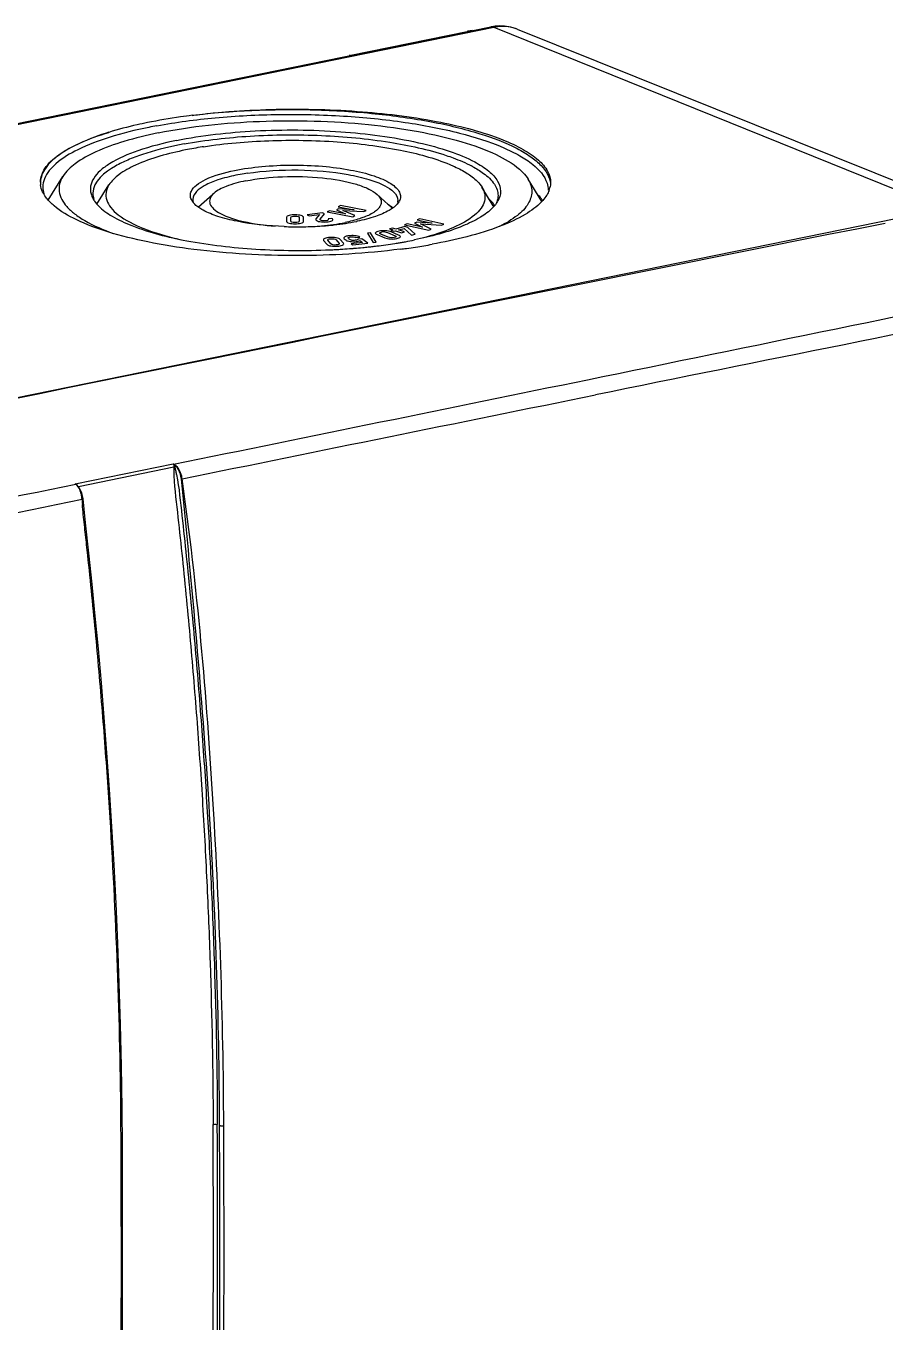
# Model space of a CAD drawing. Header units: millimetres. Extents: x 0 to 594, y 0 to 420.
# Drawn here: x 60.53 to 86.3, y 53.59 to 92.46 of the extents above; entities that cross this region are included whole.
import ezdxf

# ---------------------------------------------------------------- set-up
doc = ezdxf.new("R2010")
doc.units = ezdxf.units.MM
doc.header["$LTSCALE"] = 32.67
doc.layers.add('DECKEL_ABOX_DXF_CONTINUOUS_LINE', color=7, linetype='CONTINUOUS')
doc.layers.add('KASTEN_ABOX_DXF_CONTINUOUS_LINE', color=7, linetype='CONTINUOUS')

msp = doc.modelspace()

# ---------------------------------------------------------------- linework, layer by layer
at = {"layer": 'DECKEL_ABOX_DXF_CONTINUOUS_LINE', "color": 9, "linetype": 'Continuous'}
for p, q in [((62.01135, 78.72675), (64.94329, 79.3244)), ((62.10542, 78.64797), (64.97271, 79.23243)), ((62.03038, 78.71273), (62.02667, 78.71539))]:
    msp.add_line(p, q, dxfattribs=at)
at = {"layer": 'DECKEL_ABOX_DXF_CONTINUOUS_LINE', "color": 7, "linetype": 'Continuous'}
for p, q in [((64.94329, 79.3244), (64.96163, 79.31544)), ((62.02968, 78.71779), (62.01135, 78.72675)), ((62.06589, 78.68994), (62.02882, 78.71786)), ((62.24504, 78.27252), (62.23856, 78.32692)), ((63.43172, 56.1125), (63.42486, 58.87051))]:
    msp.add_line(p, q, dxfattribs=at)
for points in [[(62.20096, 78.47415), (62.17275, 78.54104), (62.13981, 78.60041), (62.10356, 78.65054), (62.06589, 78.68994)], [(62.23856, 78.32692), (62.22319, 78.40201), (62.20096, 78.47415)], [(63.42486, 58.87051), (63.41652, 59.99525), (63.39787, 61.26441), (63.37001, 62.51438), (63.33349, 63.74414), (63.28886, 64.9529), (63.23666, 66.13985), (63.17745, 67.30426), (63.11177, 68.44537), (63.04017, 69.56247), (62.9632, 70.65484), (62.8814, 71.72189), (62.79534, 72.7627), (62.70557, 73.77635), (62.61263, 74.76246), (62.51708, 75.72009), (62.4193, 76.65009), (62.31964, 77.55317), (62.24505, 78.27246)], [(63.33384, 41.79139), (63.36984, 44.5181), (63.39907, 47.41095), (63.41912, 50.30768), (63.43001, 53.20822), (63.43172, 56.1125)]]:
    msp.add_lwpolyline(points, dxfattribs=at)
at = {"layer": 'DECKEL_ABOX_DXF_CONTINUOUS_LINE', "color": 9, "linetype": 'Continuous'}
for centre, radius, start, end in [((-1358.26516, 7105.14122), 7168.52047, 281.552699066, 281.674411219), ((983.9169, -4392.66221), 4564.92827, 101.26035982, 101.45138702), ((68.93998, 79.10831), 3.9692, 178.20793, 179.860112), ((64.82866, 79.19616), 0.1806, 12.58276, 18.592264), ((59.56238, 78.0197), 5.57669, 11.415737, 12.592543), ((58.86338, 77.87869), 6.28976, 10.293258, 11.414533), ((61.91565, 78.55551), 0.19775, 51.56703, 55.069079), ((61.36027, 78.22098), 0.85573, 10.524537, 17.827752), ((61.32366, 78.21299), 0.89319, 3.281669, 10.599516), ((68.28376, 78.54823), 6.07502, 182.680524, 184.13135), ((-850.54275, 55.86527), 916.69682, 359.16736185, 0.22810338), ((-850.559, 55.85924), 916.8386, 359.16736186, 0.22810359), ((-845.7261, 55.80497), 912.07362, 359.15821603, 0.23103586), ((-834.40132, 55.7305), 900.87446, 359.15196611, 0.23829267), ((-860.53046, 55.24201), 923.92488, 359.16588537, 0.22373286)]:
    msp.add_arc(centre, radius, start, end, dxfattribs=at)
at = {"layer": 'DECKEL_ABOX_DXF_CONTINUOUS_LINE', "color": 7, "linetype": 'Continuous'}
for centre, radius, start, end in [((64.86254, 79.09884), 0.23828, 61.643107, 65.384498), ((64.4274, 78.76399), 0.79936, 13.982609, 17.916924), ((64.42654, 78.76356), 0.8003, 8.101467, 13.997615)]:
    msp.add_arc(centre, radius, start, end, dxfattribs=at)
msp.add_ellipse((2176.15906, -953.3289), major_axis=(3649.11118, -119.22417), ratio=0.32689479, start_param=2.19123756, end_param=2.20936981, dxfattribs=at)
at = {"layer": 'DECKEL_ABOX_DXF_CONTINUOUS_LINE', "color": 9, "linetype": 'Continuous'}
for points in [[(64.96163, 79.31544), (69.09743, 80.15873), (73.23302, 81.00302), (77.3684, 81.8484)], [(65.21885, 78.87635), (69.34956, 79.71781), (73.48072, 80.55712), (77.61229, 81.39435)], [(49.61143, 76.19044), (53.75106, 77.03183), (57.89048, 77.87431), (62.02968, 78.71779)], [(65.19327, 78.87398), (65.20177, 78.87296), (65.21053, 78.87433), (65.21885, 78.87635)], [(49.85447, 75.73621), (53.97435, 76.58093), (58.09465, 77.42361), (62.21538, 78.26412)]]:
    msp.add_open_spline(points, degree=3, dxfattribs=at)
for points, knots in [([(65.19327, 78.87398), (65.18372, 78.9701), (65.13705, 79.13976), (65.02125, 79.28489), (64.95275, 79.31944)], [0, 0, 0, 0, 0.55732514, 1, 1, 1, 1]), ([(64.95275, 79.31944), (64.95747, 79.31584), (64.97868, 79.29877), (64.99305, 79.27387), (64.99983, 79.25374)], [0, 0, 0, 0, 0.21857569, 1, 1, 1, 1]), ([(64.95821, 79.31344), (64.96118, 79.30848), (64.97241, 79.283), (64.97422, 79.25427), (64.97271, 79.23243)], [0, 0, 0, 0, 0.20881376, 1, 1, 1, 1]), ([(64.97078, 79.118), (64.96966, 78.70233), (65.07984, 77.87617), (65.20726, 76.64007), (65.33363, 75.40482), (65.48752, 73.76096), (65.6588, 71.70956), (65.82868, 69.25243), (65.96316, 66.80338), (66.09463, 63.55917), (66.14041, 61.13), (66.14681, 59.51477)], [0, 0, 0, 0, 0.06347038, 0.12674776, 0.18993222, 0.25301746, 0.378864, 0.50423741, 0.62908752, 0.75336485, 1, 1, 1, 1]), ([(64.97271, 79.23243), (64.98022, 79.2323), (64.98392, 79.23098), (64.99774, 79.23426), (64.99724, 79.23488)], [0, 0, 0, 0, 0.90437821, 1, 1, 1, 1]), ([(65.05192, 79.00258), (65.1259, 78.59569), (65.20865, 77.7729), (65.34523, 76.54361), (65.4674, 75.31484), (65.62051, 73.67977), (65.78945, 71.63929), (65.95761, 69.19529), (66.09059, 66.75929), (66.22065, 63.53229), (66.26596, 61.116), (66.27233, 59.50931)], [0, 0, 0, 0, 0.06348581, 0.12675959, 0.18994054, 0.25302238, 0.3788627, 0.50423122, 0.6290784, 0.75335537, 1, 1, 1, 1]), ([(62.17491, 78.48297), (62.16682, 78.50803), (62.1353, 78.59064), (62.08765, 78.67151), (62.03857, 78.71041)], [0, 0, 0, 0, 0.29601539, 1, 1, 1, 1]), ([(66.34011, 59.48274), (66.32732, 62.69583), (66.11611, 69.17448), (65.52069, 75.62633), (65.19327, 78.87398)], [0, 0, 0, 0, 0.49606265, 1, 1, 1, 1]), ([(66.46588, 59.47733), (66.4531, 62.69303), (66.22733, 69.17403), (65.67499, 75.64125), (65.21885, 78.87635)], [0, 0, 0, 0, 0.49603744, 1, 1, 1, 1]), ([(62.21538, 78.26412), (62.22275, 78.26485), (62.23058, 78.26625), (62.24522, 78.26944), (62.24506, 78.27246)], [0, 0, 0, 0, 0.70968852, 1, 1, 1, 1]), ([(63.38684, 58.8497), (63.38052, 60.43726), (63.32124, 63.62805), (63.13386, 67.62183), (62.91613, 70.8344), (62.75156, 72.85028), (62.60295, 74.46577), (62.48295, 75.67951), (62.37584, 76.69144), (62.28616, 77.50152), (62.23913, 77.90693), (62.22452, 78.11057)], [0, 0, 0, 0, 0.24670666, 0.49585401, 0.62122778, 0.74706938, 0.81015096, 0.87333144, 0.93660478, 0.96827399, 1, 1, 1, 1]), ([(66.14681, 59.51477), (66.17946, 59.52143), (66.22281, 59.52179), (66.26413, 59.51251), (66.27233, 59.50931)], [0, 0, 0, 0, 0.79107439, 1, 1, 1, 1]), ([(66.34011, 59.48274), (66.34833, 59.47953), (66.38973, 59.47025), (66.43317, 59.47062), (66.46588, 59.47733)], [0, 0, 0, 0, 0.20902783, 1, 1, 1, 1]), ([(63.38684, 58.8497), (63.39218, 58.85078), (63.40504, 58.85416), (63.42493, 58.86125), (63.42487, 58.87051)], [0, 0, 0, 0, 0.37047372, 1, 1, 1, 1])]:
    msp.add_open_spline(points, degree=3, knots=knots, dxfattribs=at)
at = {"layer": 'DECKEL_ABOX_DXF_CONTINUOUS_LINE', "color": 7, "linetype": 'Continuous'}
msp.add_open_spline([(65.18799, 79.00991), (65.17716, 79.04339), (65.1318, 79.15711), (65.05344, 79.26663), (64.97572, 79.30853)], degree=3, knots=[0, 0, 0, 0, 0.28497614, 1, 1, 1, 1], dxfattribs=at)
at = {"layer": 'KASTEN_ABOX_DXF_CONTINUOUS_LINE', "color": 7, "linetype": 'Continuous'}
for p, q in [((45.81671, 86.58557), (74.47222, 92.42669)), ((70.22698, 91.57312), (73.76556, 92.29442)), ((75.26831, 92.3599), (88.83772, 86.90843)), ((70.22697, 91.57312), (70.22447, 91.57255)), ((61.20207, 87.23741), (61.64098, 87.94296)), ((76.00032, 87.18832), (75.59433, 87.85884)), ((62.66204, 87.10902), (63.023, 87.68925)), ((74.54672, 87.06464), (74.20935, 87.62181)), ((66.12264, 87.39504), (65.70672, 87.02129)), ((71.06321, 87.40475), (71.50238, 87.00043)), ((76.0028, 87.19002), (75.9978, 87.18473)), ((88.05631, 86.97144), (30.39472, 75.21774)), ((69.65727, 85.74446), (69.68478, 85.74572)), ((70.30011, 85.78393), (70.32934, 85.78624)), ((70.32934, 85.78624), (70.34903, 85.78782))]:
    msp.add_line(p, q, dxfattribs=at)
at = {"layer": 'KASTEN_ABOX_DXF_CONTINUOUS_LINE', "color": 9, "linetype": 'Continuous'}
for p, q in [((45.93284, 86.58099), (74.56241, 92.41682)), ((74.56241, 92.41682), (88.05631, 86.97144))]:
    msp.add_line(p, q, dxfattribs=at)
at = {"layer": 'KASTEN_ABOX_DXF_CONTINUOUS_LINE', "color": 2, "linetype": 'Continuous'}
for p, q in [((69.96557, 87.06972), (69.89457, 87.03588)), ((70.73355, 86.92796), (69.96557, 87.06972)), ((68.3489, 86.71865), (68.34669, 86.60204)), ((68.47574, 86.60329), (68.47787, 86.71555)), ((68.73095, 86.71374), (68.72882, 86.60148)), ((68.85778, 86.59838), (68.85999, 86.715)), ((69.4298, 86.85804), (68.96763, 86.7952)), ((68.96763, 86.7952), (69.02332, 86.7609)), ((69.02332, 86.7609), (69.33255, 86.80294)), ((69.33255, 86.80294), (69.22916, 86.67052)), ((69.3562, 86.66504), (69.48229, 86.82572)), ((69.48229, 86.82572), (69.4298, 86.85804)), ((69.63663, 86.91293), (69.56563, 86.87909)), ((69.56563, 86.87909), (70.33362, 86.73733)), ((69.71097, 86.68489), (69.59473, 86.66909)), ((70.11705, 86.8251), (69.63663, 86.91293)), ((69.90463, 86.96818), (69.84552, 86.94001)), ((69.84552, 86.94001), (70.11705, 86.8251)), ((69.89457, 87.03588), (70.37371, 86.94744)), ((70.37371, 86.94744), (69.90463, 86.96818)), ((70.0314, 86.92439), (70.66642, 86.89596)), ((70.40076, 86.76933), (70.0314, 86.92439)), ((70.33362, 86.73733), (70.40076, 86.76933)), ((70.66642, 86.89596), (70.73355, 86.92796)), ((71.53299, 86.39518), (71.43908, 86.36971)), ((71.43908, 86.36971), (71.53049, 86.34068)), ((71.53049, 86.34068), (71.47792, 86.32642)), ((71.47792, 86.32642), (71.56129, 86.29995)), ((71.62441, 86.36616), (71.53299, 86.39518)), ((71.56129, 86.29995), (71.61386, 86.31421)), ((71.61386, 86.31421), (71.79161, 86.25778)), ((71.89761, 86.44026), (71.62441, 86.36616)), ((71.70778, 86.33969), (71.87853, 86.386)), ((71.88553, 86.28325), (71.70778, 86.33969)), ((71.87853, 86.386), (72.09884, 86.18563)), ((71.96755, 86.52348), (71.88657, 86.49166)), ((71.88657, 86.49166), (72.61037, 86.33081)), ((71.98098, 86.41379), (71.89761, 86.44026)), ((72.42058, 86.4237), (71.96755, 86.52348)), ((72.20354, 86.21403), (71.98098, 86.41379)), ((72.25151, 86.57148), (72.18409, 86.545)), ((72.18409, 86.545), (72.42058, 86.4237)), ((72.71333, 86.53872), (72.25151, 86.57148)), ((72.34273, 86.67089), (72.26176, 86.63907)), ((72.26176, 86.63907), (72.71333, 86.53872)), ((73.06653, 86.51004), (72.34273, 86.67089)), ((72.36487, 86.52465), (72.98995, 86.47995)), ((72.68695, 86.3609), (72.36487, 86.52465)), ((72.61037, 86.33081), (72.68695, 86.3609)), ((72.98995, 86.47995), (73.06653, 86.51004)), ((69.46125, 86.02362), (69.55573, 85.90982)), ((69.67927, 85.92028), (69.58832, 86.02983)), ((69.83413, 86.04617), (69.92508, 85.93662)), ((70.05214, 85.94283), (69.95767, 86.05663)), ((70.62264, 85.96383), (70.29071, 85.92672)), ((70.29071, 85.92672), (70.33854, 85.89125)), ((70.33854, 85.89125), (70.78341, 85.94098)), ((70.42938, 86.11448), (70.5492, 86.12787)), ((70.60306, 86.07472), (70.49013, 86.06209)), ((70.54734, 86.01966), (70.62264, 85.96383)), ((70.78341, 85.94098), (70.60306, 86.07472)), ((70.8637, 86.25387), (70.77693, 86.24049)), ((70.77693, 86.24049), (70.94854, 85.96101)), ((71.03532, 85.97439), (70.8637, 86.25387)), ((70.94854, 85.96101), (71.03532, 85.97439)), ((71.06372, 86.19887), (71.29303, 86.10241)), ((71.39405, 86.12553), (71.1733, 86.21839)), ((71.37988, 86.26021), (71.60063, 86.16736)), ((71.71021, 86.18688), (71.4809, 86.28334)), ((71.79161, 86.25778), (71.88553, 86.28325)), ((72.09884, 86.18563), (72.20354, 86.21403))]:
    msp.add_line(p, q, dxfattribs=at)
at = {"layer": 'KASTEN_ABOX_DXF_CONTINUOUS_LINE', "color": 7, "linetype": 'Continuous'}
for centre, radius, start, end in [((74.04833, 90.90728), 1.41568, 100.29158, 101.522113), ((74.04325, 90.93712), 1.3854, 95.139244, 100.305268), ((74.77178, 90.95782), 1.49911, 98.171753, 101.526853), ((74.76494, 91.0094), 1.44707, 90.670483, 98.193974), ((67.26866, 74.45445), 15.26902, 100.60494, 101.515572), ((67.53205, 76.89269), 12.23386, 100.608005, 101.51557), ((67.70703, 76.98903), 11.98915, 99.064605, 101.500737), ((67.94173, 75.59978), 13.39804, 98.942252, 99.119752), ((72.26683, 85.14172), 3.51826, 61.865207, 62.381794), ((68.12983, 81.58177), 6.52973, 99.250743, 101.487411), ((68.25933, 80.81092), 7.31137, 98.555731, 99.281287), ((74.17302, 86.83598), 1.76015, 46.80805, 48.730793), ((61.60076, 87.77226), 0.634, 179.68008, 186.917951), ((75.55066, 87.77953), 0.71823, 339.142578, 346.184696), ((62.13258, 86.56026), 1.15894, 141.23184, 144.097377), ((62.18908, 86.51551), 1.23101, 140.727484, 141.254831), ((71.42048, 87.21819), 0.26808, 352.933867, 359.625522), ((71.37523, 87.38663), 0.39824, 328.065484, 331.861889), ((73.53114, 86.32302), 1.29939, 45.306858, 46.215572), ((73.60566, 86.3975), 1.19403, 42.322315, 45.335247), ((73.98969, 87.59462), 0.7962, 328.101211, 330.166501), ((75.04229, 86.51477), 1.21791, 36.384238, 41.116761), ((75.13449, 86.58435), 1.10241, 35.587976, 36.315129), ((66.24953, 86.36908), 0.85395, 127.542984, 129.949189), ((70.95141, 86.34078), 0.88556, 50.463036, 52.863472), ((71.0436, 86.50182), 0.67755, 45.727522, 47.370162), ((71.01964, 86.42342), 0.7784, 47.92398, 50.464077), ((73.91377, 86.68137), 0.73993, 28.962073, 31.208001), ((68.66858, 96.98081), 10.54734, 267.895519, 268.233105), ((68.67269, 97.12335), 10.68995, 268.23467, 269.605602), ((68.67343, 97.18389), 10.75049, 269.603873, 269.935079), ((68.67345, 97.16425), 10.73085, 269.934855, 270.574145), ((68.67402, 97.10687), 10.67347, 270.574164, 271.003236), ((68.68486, 96.69555), 10.26202, 270.982922, 274.072374), ((68.734, 95.96859), 9.53341, 274.088074, 275.2677), ((68.77703, 95.49778), 9.06064, 275.270066, 276.080409), ((68.80568, 95.22486), 8.78622, 276.083156, 276.334355), ((68.87737, 94.61509), 8.17227, 276.30644, 278.725531), ((69.10191, 93.18624), 6.72588, 278.681385, 281.493814), ((69.23508, 92.51699), 6.04353, 281.520928, 281.775361), ((69.15719, 101.49494), 15.75078, 276.911461, 278.910361), ((69.35519, 100.18091), 14.42194, 278.94181, 279.267244), ((69.42116, 99.77769), 14.01336, 279.266528, 279.733651), ((69.50989, 99.26117), 13.48928, 279.733115, 280.273619), ((69.67743, 98.34762), 12.56049, 280.264859, 281.510617), ((69.5226, 103.53639), 17.91312, 278.655518, 280.267335), ((68.76567, 105.5757), 19.85127, 272.653732, 273.198447), ((68.78193, 105.28417), 19.55929, 273.198527, 273.663147), ((68.81068, 104.84316), 19.11734, 273.661612, 274.468456), ((68.84798, 104.36088), 18.63362, 274.620513, 274.736329), ((68.88117, 103.96958), 18.24091, 274.733911, 275.50672), ((68.94025, 103.35324), 17.62175, 275.507846, 276.048068), ((68.97486, 103.0229), 17.2896, 276.049343, 276.177364), ((69.00938, 102.70716), 16.97198, 276.17622, 276.667173), ((69.05095, 102.3491), 16.61152, 276.668133, 276.920709), ((69.16685, 105.9187), 20.32191, 277.326316, 277.852589), ((69.28187, 105.09024), 19.4855, 277.850355, 278.667685)]:
    msp.add_arc(centre, radius, start, end, dxfattribs=at)
at = {"layer": 'KASTEN_ABOX_DXF_CONTINUOUS_LINE', "color": 9, "linetype": 'Continuous'}
msp.add_arc((74.84111, 91.29702), 1.14552, 68.103627, 71.191642, dxfattribs=at)
at = {"layer": 'KASTEN_ABOX_DXF_CONTINUOUS_LINE', "color": 2, "linetype": 'Continuous'}
for centre, radius, start, end in [((69.48626, 87.3984), 0.82106, 263.70065, 277.795477), ((70.35413, 86.68796), 0.70115, 268.698217, 276.38261), ((71.26983, 85.91304), 0.36701, 86.402851, 101.436414)]:
    msp.add_arc(centre, radius, start, end, dxfattribs=at)
at = {"layer": 'KASTEN_ABOX_DXF_CONTINUOUS_LINE', "color": 9, "linetype": 'Continuous'}
for points in [[(73.76557, 92.29436), (73.7757, 92.29639), (73.78684, 92.29481), (73.79638, 92.29082)], [(74.56241, 92.41682), (74.53436, 92.42814), (74.50185, 92.43273), (74.47222, 92.42669)]]:
    msp.add_open_spline(points, degree=3, dxfattribs=at)
msp.add_open_spline([(75.21043, 92.38137), (75.15984, 92.3986), (74.94888, 92.45459), (74.72345, 92.44965), (74.56241, 92.41682)], degree=3, knots=[0, 0, 0, 0, 0.24541361, 1, 1, 1, 1], dxfattribs=at)
at = {"layer": 'KASTEN_ABOX_DXF_CONTINUOUS_LINE', "color": 7, "linetype": 'Continuous'}
for points in [[(75.26831, 92.3599), (75.10464, 92.42566), (74.92439, 92.45833), (74.748, 92.45638)], [(70.26002, 91.56997), (70.24965, 91.57386), (70.2378, 91.57523), (70.22694, 91.57305)], [(61.09002, 87.87375), (61.05924, 87.79495), (61.04141, 87.70935), (61.04089, 87.62475)], [(61.03408, 87.48158), (61.0027, 87.54908), (60.98034, 87.622), (60.97138, 87.69589)], [(61.04089, 87.62475), (61.04047, 87.55584), (61.05136, 87.48619), (61.07158, 87.42031)], [(76.1589, 87.74091), (76.17972, 87.67411), (76.19096, 87.60338), (76.19054, 87.53341)], [(76.22183, 87.52381), (76.20483, 87.47906), (76.18351, 87.4358), (76.15914, 87.39459)], [(76.26693, 87.7583), (76.26663, 87.70782), (76.26012, 87.65706), (76.24812, 87.60803)], [(62.53981, 87.44365), (62.53945, 87.37995), (62.55127, 87.31542), (62.57251, 87.25535)], [(65.51359, 87.2134), (65.5062, 87.22559), (65.49943, 87.23818), (65.49343, 87.25111)], [(65.53873, 87.25352), (65.53854, 87.22389), (65.54352, 87.19392), (65.55268, 87.16574)], [(71.37854, 87.11851), (71.41559, 87.09651), (71.4517, 87.07277), (71.48604, 87.04675)], [(71.68653, 87.18521), (71.6834, 87.16), (71.67662, 87.13506), (71.66709, 87.11151)], [(74.58805, 87.07213), (74.55897, 87.11811), (74.5251, 87.16121), (74.48849, 87.20145)], [(75.95983, 87.31566), (75.93237, 87.34719), (75.90341, 87.37746), (75.87338, 87.40655)]]:
    msp.add_open_spline(points, degree=3, dxfattribs=at)
for points, knots in [([(64.45861, 89.46266), (65.03743, 89.5711), (66.25483, 89.73193), (68.12732, 89.82679), (70.03162, 89.78198), (71.84427, 89.60112), (73.44824, 89.29593), (74.59688, 88.93959), (75.32311, 88.58905), (75.80446, 88.2752), (76.08916, 87.96468), (76.1589, 87.74091)], [0, 0, 0, 0, 0.14424959, 0.3002907, 0.45885985, 0.61040814, 0.74600544, 0.85821853, 0.90400869, 0.94258714, 1, 1, 1, 1]), ([(65.51423, 89.7763), (66.10794, 89.85191), (67.32692, 89.94627), (69.16192, 89.96489), (70.9651, 89.85219), (72.63065, 89.62032), (74.06109, 89.28147), (75.05833, 88.90975), (75.66147, 88.55374), (76.0473, 88.24092), (76.24414, 87.92694), (76.26338, 87.72364)], [0, 0, 0, 0, 0.15744752, 0.32122297, 0.48242241, 0.63230188, 0.76304262, 0.86857541, 0.91088749, 0.94627859, 1, 1, 1, 1]), ([(65.51887, 89.77712), (66.35411, 89.88293), (68.0579, 89.99731), (70.5571, 89.93142), (72.8368, 89.64154), (74.23432, 89.28238), (74.82984, 89.04404)], [0, 0, 0, 0, 0.26834522, 0.54316629, 0.79555163, 1, 1, 1, 1]), ([(64.22044, 89.41611), (63.82055, 89.33459), (63.09533, 89.15691), (62.14992, 88.80226), (61.46795, 88.40433), (61.1589, 88.05013), (61.09002, 87.87375)], [0, 0, 0, 0, 0.34155257, 0.6239244, 0.8415303, 1, 1, 1, 1]), ([(64.17767, 89.55846), (64.07441, 89.53741), (63.68424, 89.45367), (63.29742, 89.3534), (63.0167, 89.26708)], [0, 0, 0, 0, 0.26405922, 1, 1, 1, 1]), ([(65.51887, 89.77712), (65.4023, 89.76237), (64.95336, 89.70167), (64.50644, 89.62548), (64.17767, 89.55846)], [0, 0, 0, 0, 0.25936241, 1, 1, 1, 1]), ([(64.50194, 89.25045), (65.49952, 89.45379), (67.60595, 89.66538), (70.22387, 89.59705), (72.24518, 89.32179), (73.53126, 89.02988), (74.55845, 88.66612), (75.12572, 88.34183), (75.33401, 88.15894)], [0, 0, 0, 0, 0.27516713, 0.56944501, 0.70579988, 0.82606159, 0.92508104, 1, 1, 1, 1]), ([(60.96677, 87.7758), (60.96761, 87.91913), (61.09575, 88.24687), (61.53692, 88.63378), (62.1944, 88.98748), (62.72057, 89.17608), (63.0167, 89.26708)], [0, 0, 0, 0, 0.16161622, 0.37186965, 0.65070123, 1, 1, 1, 1]), ([(63.02069, 89.26801), (62.72762, 89.17822), (62.20677, 88.98782), (61.55251, 88.63479), (61.11028, 88.24688), (60.97395, 87.92083), (60.96729, 87.77552)], [0, 0, 0, 0, 0.34603181, 0.6239756, 0.83578585, 1, 1, 1, 1]), ([(64.50194, 89.25045), (64.15497, 89.17972), (63.51982, 89.02561), (62.67902, 88.72462), (62.04817, 88.38514), (61.73506, 88.09421), (61.64085, 87.94271)], [0, 0, 0, 0, 0.33139365, 0.61087164, 0.83304274, 1, 1, 1, 1]), ([(65.04699, 89.02264), (64.65557, 88.94286), (63.96707, 88.76762), (63.19464, 88.44453), (62.76346, 88.13504), (62.56027, 87.90889), (62.45602, 87.66521), (62.46439, 87.49895), (62.48432, 87.42396)], [0, 0, 0, 0, 0.36722968, 0.65234057, 0.76245282, 0.85277139, 0.92867085, 1, 1, 1, 1]), ([(65.04699, 89.02264), (65.82252, 89.18073), (67.46744, 89.36195), (69.90329, 89.33996), (71.86448, 89.08849), (73.19963, 88.72962), (73.75529, 88.50544), (73.99218, 88.37876)], [0, 0, 0, 0, 0.26133582, 0.54401946, 0.80319025, 0.91130125, 1, 1, 1, 1]), ([(65.27994, 88.91747), (65.93138, 89.03955), (67.3042, 89.19298), (69.37011, 89.20964), (71.34362, 89.02491), (72.58664, 88.7573), (73.13653, 88.57416)], [0, 0, 0, 0, 0.25084359, 0.52128585, 0.78064654, 1, 1, 1, 1]), ([(65.85915, 88.83497), (66.50507, 88.9366), (67.84367, 89.0526), (69.82367, 89.01977), (71.64799, 88.79337), (72.76941, 88.5007), (73.24321, 88.30268)], [0, 0, 0, 0, 0.26259213, 0.53816054, 0.79377467, 1, 1, 1, 1]), ([(74.82984, 89.04404), (75.0417, 88.95926), (75.41788, 88.78687), (75.88292, 88.47593), (76.18787, 88.1397), (76.26762, 87.87616), (76.26693, 87.7583)], [0, 0, 0, 0, 0.33840559, 0.61152028, 0.82522539, 1, 1, 1, 1]), ([(65.08975, 88.88029), (64.73016, 88.80699), (64.22266, 88.68134), (63.59833, 88.44811), (63.03315, 88.18071), (62.54182, 87.79622), (62.53981, 87.44365)], [0, 0, 0, 0, 0.36241093, 0.51690524, 0.65182776, 1, 1, 1, 1]), ([(65.31662, 88.73746), (64.80474, 88.63312), (64.10581, 88.44951), (63.3497, 88.04402), (63.09865, 87.81079), (63.02309, 87.68935)], [0, 0, 0, 0, 0.61048594, 0.83285729, 1, 1, 1, 1]), ([(66.78665, 88.12306), (67.05705, 88.17818), (67.63101, 88.25712), (68.51406, 88.29751), (69.40551, 88.26371), (70.23165, 88.15925), (70.92266, 87.99338), (71.38597, 87.80394), (71.63328, 87.61803), (71.74037, 87.48226), (71.77719, 87.33301), (71.7484, 87.24001), (71.72641, 87.19882)], [0, 0, 0, 0, 0.15250662, 0.31945673, 0.4879836, 0.64498532, 0.77869389, 0.8804113, 0.91835767, 0.94865252, 0.97419554, 1, 1, 1, 1]), ([(73.13653, 88.57416), (73.20739, 88.55056), (73.46666, 88.45967), (73.72052, 88.35186), (73.89782, 88.25909)], [0, 0, 0, 0, 0.27179748, 1, 1, 1, 1]), ([(73.24321, 88.30268), (73.29212, 88.28224), (73.47104, 88.2039), (73.6449, 88.11306), (73.76505, 88.03672)], [0, 0, 0, 0, 0.27136334, 1, 1, 1, 1]), ([(73.92586, 88.24426), (74.04059, 88.1829), (74.28285, 88.03445), (74.58803, 87.76112), (74.69022, 87.48902), (74.68955, 87.3704)], [0, 0, 0, 0, 0.32320899, 0.7053223, 1, 1, 1, 1]), ([(73.99218, 88.37876), (74.14145, 88.29893), (74.39744, 88.13834), (74.68526, 87.84225), (74.79971, 87.50245), (74.73243, 87.28932), (74.68038, 87.19853)], [0, 0, 0, 0, 0.33162097, 0.58868624, 0.79496942, 1, 1, 1, 1]), ([(61.64085, 87.94271), (61.59792, 87.87368), (61.53156, 87.72818), (61.51101, 87.39667), (61.70133, 87.0736), (61.99816, 86.80956), (62.45229, 86.51234), (62.85432, 86.34163), (63.14458, 86.23652)], [0, 0, 0, 0, 0.09408339, 0.18147859, 0.37473862, 0.49784407, 0.64270996, 1, 1, 1, 1]), ([(65.49343, 87.25111), (65.47536, 87.29009), (65.45339, 87.37678), (65.49609, 87.5419), (65.6599, 87.71412), (66.08649, 87.95662), (66.48987, 88.06256), (66.78665, 88.12306)], [0, 0, 0, 0, 0.07472277, 0.14928694, 0.28658993, 0.47324519, 1, 1, 1, 1]), ([(66.82942, 87.9807), (66.64743, 87.9436), (66.31739, 87.85814), (65.86079, 87.68305), (65.53985, 87.43196), (65.53873, 87.25352)], [0, 0, 0, 0, 0.3624817, 0.65173865, 1, 1, 1, 1]), ([(67.12035, 87.8111), (67.48541, 87.88551), (68.25632, 87.96273), (69.37271, 87.9302), (70.24346, 87.78763), (70.78699, 87.5918), (70.99011, 87.47202), (71.06329, 87.40463)], [0, 0, 0, 0, 0.27646569, 0.57177933, 0.82791413, 0.92617573, 1, 1, 1, 1]), ([(67.17161, 88.04093), (67.67544, 88.11676), (68.69319, 88.17051), (69.91245, 88.07728), (70.78882, 87.87258), (71.30727, 87.68699), (71.68981, 87.41571), (71.68856, 87.21644)], [0, 0, 0, 0, 0.3196825, 0.63545584, 0.76846506, 0.87496477, 1, 1, 1, 1]), ([(73.76505, 88.03672), (73.81471, 88.00517), (73.98187, 87.89014), (74.13447, 87.74552), (74.2094, 87.62173)], [0, 0, 0, 0, 0.28908096, 1, 1, 1, 1]), ([(75.5944, 87.85867), (75.66035, 87.74973), (75.74868, 87.49248), (75.60551, 87.07921), (75.2438, 86.72786), (74.92469, 86.54034), (74.73819, 86.44746)], [0, 0, 0, 0, 0.20459612, 0.40844451, 0.66525814, 1, 1, 1, 1]), ([(75.37775, 88.11924), (75.39994, 88.0984), (75.48024, 88.01875), (75.55157, 87.92942), (75.5944, 87.85867)], [0, 0, 0, 0, 0.26905684, 1, 1, 1, 1]), ([(61.16943, 87.27001), (61.15542, 87.28714), (61.10408, 87.35341), (61.0601, 87.42563), (61.03408, 87.48158)], [0, 0, 0, 0, 0.26393375, 1, 1, 1, 1]), ([(63.02309, 87.68935), (62.98068, 87.62119), (62.91797, 87.47208), (62.94031, 87.22273), (63.07856, 86.989), (63.42667, 86.66903), (64.11834, 86.33264), (64.74597, 86.14944), (65.10996, 86.06368)], [0, 0, 0, 0, 0.08034866, 0.15622634, 0.24152029, 0.34591519, 0.62570744, 1, 1, 1, 1]), ([(67.12035, 87.8111), (66.92297, 87.77087), (66.59089, 87.68345), (66.27282, 87.52991), (66.16663, 87.43453)], [0, 0, 0, 0, 0.58527917, 1, 1, 1, 1]), ([(74.2094, 87.62173), (74.24843, 87.55727), (74.30635, 87.41841), (74.29466, 87.18788), (74.18081, 86.96915), (73.88498, 86.67054), (73.28296, 86.35282), (72.73265, 86.17865), (72.4126, 86.09592)], [0, 0, 0, 0, 0.08436682, 0.16347755, 0.25018354, 0.35417777, 0.62989697, 1, 1, 1, 1]), ([(61.37625, 87.0632), (61.35647, 87.07986), (61.28309, 87.14414), (61.21483, 87.21449), (61.16943, 87.27001)], [0, 0, 0, 0, 0.26495989, 1, 1, 1, 1]), ([(62.48432, 87.42396), (62.49654, 87.37798), (62.52082, 87.31756), (62.55247, 87.26146), (62.56119, 87.24706)], [0, 0, 0, 0, 0.73856616, 1, 1, 1, 1]), ([(62.56119, 87.24706), (62.57089, 87.23102), (62.61447, 87.16436), (62.66658, 87.10352), (62.70922, 87.06011)], [0, 0, 0, 0, 0.2355434, 1, 1, 1, 1]), ([(65.68611, 87.03422), (65.66742, 87.04817), (65.60258, 87.10006), (65.5446, 87.16221), (65.51359, 87.2134)], [0, 0, 0, 0, 0.28032394, 1, 1, 1, 1]), ([(66.16663, 87.43453), (66.12006, 87.39271), (66.03971, 87.30165), (66.03607, 87.11051), (66.16804, 86.94914), (66.49822, 86.74064), (67.12979, 86.55604), (67.6875, 86.48019), (68.0066, 86.45568)], [0, 0, 0, 0, 0.07595403, 0.13882571, 0.21389332, 0.31651165, 0.61161087, 1, 1, 1, 1]), ([(71.06329, 87.40463), (71.1163, 87.35581), (71.1858, 87.26728), (71.18882, 87.12734), (71.14733, 87.03118), (71.06864, 86.94132), (70.9033, 86.81793), (70.74885, 86.75015), (70.63628, 86.70871)], [0, 0, 0, 0, 0.21133536, 0.30153456, 0.39779929, 0.5112888, 0.64820657, 1, 1, 1, 1]), ([(71.7132, 87.17598), (71.70509, 87.16296), (71.66619, 87.10754), (71.61659, 87.0603), (71.57589, 87.02753)], [0, 0, 0, 0, 0.22696899, 1, 1, 1, 1]), ([(75.9978, 87.18473), (75.85458, 87.03396), (75.45926, 86.75361), (74.37562, 86.26412), (73.41372, 86.03681), (72.71545, 85.91012)], [0, 0, 0, 0, 0.1751964, 0.40210621, 1, 1, 1, 1]), ([(74.66565, 87.17389), (74.65646, 87.15912), (74.61564, 87.09794), (74.5675, 87.04181), (74.52824, 87.0017)], [0, 0, 0, 0, 0.23659657, 1, 1, 1, 1]), ([(74.68955, 87.3704), (74.68918, 87.30589), (74.67165, 87.21781), (74.63659, 87.13776), (74.62644, 87.11728)], [0, 0, 0, 0, 0.73830713, 1, 1, 1, 1]), ([(76.15914, 87.39459), (76.14879, 87.37708), (76.10266, 87.30454), (76.04774, 87.23779), (76.0028, 87.19002)], [0, 0, 0, 0, 0.23674662, 1, 1, 1, 1]), ([(71.7583, 85.76271), (70.73501, 85.63112), (68.66624, 85.51385), (66.12953, 85.65119), (64.23925, 85.95042), (63.05463, 86.24121), (62.10413, 86.59116), (61.57638, 86.89461), (61.37625, 87.0632)], [0, 0, 0, 0, 0.29100986, 0.58280758, 0.71468915, 0.83042012, 0.92618915, 1, 1, 1, 1]), ([(62.70922, 87.06011), (62.82883, 86.93834), (63.15114, 86.71115), (64.02391, 86.31236), (65.47427, 85.95381), (67.47128, 85.72363), (68.91466, 85.71106), (69.65727, 85.74446)], [0, 0, 0, 0, 0.07120014, 0.16228068, 0.39944688, 0.6899184, 1, 1, 1, 1]), ([(65.84733, 86.9321), (65.83248, 86.9402), (65.77707, 86.97151), (65.72354, 87.00626), (65.68611, 87.03422)], [0, 0, 0, 0, 0.26593258, 1, 1, 1, 1]), ([(68.28126, 86.44057), (67.80613, 86.45804), (67.13138, 86.52437), (66.32214, 86.72462), (65.98707, 86.85584), (65.84733, 86.9321)], [0, 0, 0, 0, 0.57085813, 0.80887057, 1, 1, 1, 1]), ([(70.63628, 86.70871), (70.6172, 86.70169), (70.53664, 86.67315), (70.4548, 86.6483), (70.392, 86.63099)], [0, 0, 0, 0, 0.23782597, 1, 1, 1, 1]), ([(71.425, 86.92576), (71.29528, 86.85113), (70.98013, 86.7228), (70.65252, 86.63903), (70.46841, 86.60065)], [0, 0, 0, 0, 0.44312881, 1, 1, 1, 1]), ([(71.57589, 87.02753), (71.56484, 87.01862), (71.51666, 86.98166), (71.46531, 86.94895), (71.425, 86.92576)], [0, 0, 0, 0, 0.23383291, 1, 1, 1, 1]), ([(74.52824, 87.0017), (74.42036, 86.89147), (74.13396, 86.68459), (73.36123, 86.31808), (72.6783, 86.14053), (72.18387, 86.03975)], [0, 0, 0, 0, 0.18071229, 0.40879315, 1, 1, 1, 1]), ([(69.14006, 86.44412), (69.22572, 86.44892), (69.54954, 86.47216), (69.87228, 86.51538), (70.10635, 86.56309)], [0, 0, 0, 0, 0.26425321, 1, 1, 1, 1]), ([(70.392, 86.63099), (70.3693, 86.62473), (70.27469, 86.59962), (70.17919, 86.57793), (70.10635, 86.56309)], [0, 0, 0, 0, 0.24056612, 1, 1, 1, 1])]:
    msp.add_open_spline(points, degree=3, knots=knots, dxfattribs=at)
at = {"layer": 'KASTEN_ABOX_DXF_CONTINUOUS_LINE', "color": 2, "linetype": 'Continuous'}
for points in [[(68.42821, 86.77437), (68.37626, 86.76163), (68.34936, 86.74295), (68.3489, 86.71865)], [(68.60589, 86.79282), (68.53984, 86.79329), (68.48046, 86.78718), (68.42821, 86.77437)], [(68.47787, 86.71555), (68.47811, 86.72843), (68.49003, 86.73832), (68.51362, 86.74523)], [(68.51362, 86.74523), (68.53721, 86.75213), (68.56752, 86.75536), (68.60517, 86.75509)], [(68.60517, 86.75509), (68.64344, 86.75482), (68.67424, 86.75115), (68.69711, 86.74396)], [(68.78344, 86.77183), (68.73169, 86.78539), (68.67255, 86.79234), (68.60589, 86.79282)], [(68.69711, 86.74396), (68.72027, 86.73668), (68.73119, 86.72662), (68.73095, 86.71374)], [(68.85999, 86.715), (68.86046, 86.7393), (68.83489, 86.75835), (68.78344, 86.77183)], [(69.72347, 86.6266), (69.74627, 86.64601), (69.74257, 86.66543), (69.71097, 86.68489)], [(68.34669, 86.60204), (68.34623, 86.57773), (68.37241, 86.55886), (68.42401, 86.54525)], [(68.42401, 86.54525), (68.47561, 86.53164), (68.53474, 86.52451), (68.60079, 86.52404)], [(68.51051, 86.57334), (68.48704, 86.58072), (68.4755, 86.5906), (68.47574, 86.60329)], [(68.60151, 86.56194), (68.56386, 86.56221), (68.53368, 86.56606), (68.51051, 86.57334)], [(68.60079, 86.52404), (68.66745, 86.52356), (68.72684, 86.52985), (68.77894, 86.54272)], [(68.69369, 86.57198), (68.67071, 86.56508), (68.63978, 86.56167), (68.60151, 86.56194)], [(68.72882, 86.60148), (68.72857, 86.58879), (68.71728, 86.57907), (68.69369, 86.57198)], [(68.77894, 86.54272), (68.83104, 86.55559), (68.85732, 86.57408), (68.85778, 86.59838)], [(69.22916, 86.67052), (69.21619, 86.65426), (69.22282, 86.63805), (69.24933, 86.62172)], [(69.24933, 86.62172), (69.28012, 86.60276), (69.32917, 86.5897), (69.39618, 86.5823)], [(69.35311, 86.6491), (69.35037, 86.65358), (69.35128, 86.65877), (69.3562, 86.66504)], [(69.36555, 86.63712), (69.35966, 86.64075), (69.35572, 86.64484), (69.35311, 86.6491)], [(69.43334, 86.61795), (69.40153, 86.62249), (69.37894, 86.62888), (69.36555, 86.63712)], [(69.53277, 86.61819), (69.49828, 86.6135), (69.46514, 86.61342), (69.43334, 86.61795)], [(69.5987, 86.63863), (69.58663, 86.62933), (69.56447, 86.6225), (69.53277, 86.61819)], [(69.59473, 86.66909), (69.60991, 86.65807), (69.61077, 86.64792), (69.5987, 86.63863)], [(69.59763, 86.58493), (69.65881, 86.59325), (69.70067, 86.60719), (69.72347, 86.6266)], [(71.12289, 86.30396), (71.06898, 86.29304), (71.03345, 86.27785), (71.01693, 86.25834)], [(71.30688, 86.31705), (71.23851, 86.31937), (71.1773, 86.31497), (71.12289, 86.30396)], [(71.4809, 86.28334), (71.43311, 86.30344), (71.37486, 86.31475), (71.30688, 86.31705)], [(69.49166, 86.08358), (69.45206, 86.06745), (69.44156, 86.04733), (69.46125, 86.02362)], [(69.6479, 86.11428), (69.58375, 86.11001), (69.53148, 86.09981), (69.49166, 86.08358)], [(69.55573, 85.90982), (69.57542, 85.8861), (69.61633, 85.86959), (69.67742, 85.86002)], [(69.58832, 86.02983), (69.57789, 86.04239), (69.5812, 86.05288), (69.59825, 86.0613)], [(69.59825, 86.0613), (69.6153, 86.06972), (69.64189, 86.07503), (69.67846, 86.07747)], [(69.83668, 86.10653), (69.77549, 86.11604), (69.71265, 86.11858), (69.6479, 86.11428)], [(69.67846, 86.07747), (69.71563, 86.07994), (69.7484, 86.07857), (69.77643, 86.0732)], [(69.73765, 85.89358), (69.70888, 85.89909), (69.68955, 85.90789), (69.67927, 85.92028)], [(69.77643, 86.0732), (69.80482, 86.06775), (69.82369, 86.05874), (69.83413, 86.04617)], [(69.91561, 85.90536), (69.89915, 85.89699), (69.87211, 85.89146), (69.83494, 85.88898)], [(69.95767, 86.05663), (69.93798, 86.08035), (69.89752, 86.09708), (69.83668, 86.10653)], [(69.92508, 85.93662), (69.93536, 85.92423), (69.9325, 85.91396), (69.91561, 85.90536)], [(70.02215, 85.88295), (70.06178, 85.89921), (70.07183, 85.91912), (70.05214, 85.94283)], [(70.07292, 86.11815), (70.06417, 86.10939), (70.06083, 86.10062), (70.06379, 86.09157)], [(70.06379, 86.09157), (70.06675, 86.08253), (70.07887, 86.06963), (70.10129, 86.053)], [(70.12055, 86.14428), (70.09713, 86.13534), (70.08129, 86.12654), (70.07292, 86.11815)], [(70.10129, 86.053), (70.12876, 86.03263), (70.15417, 86.01868), (70.17616, 86.01117)], [(70.21847, 86.16472), (70.1772, 86.16011), (70.14417, 86.15329), (70.12055, 86.14428)], [(70.17616, 86.01117), (70.19815, 86.00367), (70.22554, 85.99755), (70.25872, 85.99276)], [(70.19237, 86.10065), (70.18637, 86.11368), (70.21219, 86.1234), (70.27066, 86.12994)], [(70.22477, 86.06368), (70.20898, 86.07539), (70.19835, 86.08767), (70.19237, 86.10065)], [(70.39435, 86.16744), (70.33117, 86.17166), (70.27236, 86.17075), (70.21847, 86.16472)], [(70.29455, 86.03228), (70.26644, 86.03962), (70.24308, 86.0501), (70.22477, 86.06368)], [(70.25872, 85.99276), (70.28042, 85.98963), (70.30678, 85.98769), (70.3382, 85.98699)], [(70.27066, 86.12994), (70.33659, 86.13731), (70.38953, 86.13229), (70.42938, 86.11448)], [(70.41004, 86.02951), (70.36074, 86.024), (70.32246, 86.02499), (70.29455, 86.03228)], [(70.5492, 86.12787), (70.50947, 86.14999), (70.45804, 86.16319), (70.39435, 86.16744)], [(70.49013, 86.06209), (70.48321, 86.0457), (70.45648, 86.0347), (70.41004, 86.02951)], [(70.43208, 85.99115), (70.4831, 85.99686), (70.52164, 86.00644), (70.54734, 86.01966)], [(71.01693, 86.25834), (71.00051, 86.23896), (71.01594, 86.21897), (71.06372, 86.19887)], [(71.1733, 86.21839), (71.14798, 86.22904), (71.13794, 86.23923), (71.14318, 86.24895)], [(71.14318, 86.24895), (71.14842, 86.25868), (71.16633, 86.26653), (71.19706, 86.27275)], [(71.29286, 86.27932), (71.32587, 86.27728), (71.35456, 86.27087), (71.37988, 86.26021)], [(71.29303, 86.10241), (71.34082, 86.08231), (71.39922, 86.07124), (71.46757, 86.06886)], [(71.4813, 86.1068), (71.44785, 86.10887), (71.41902, 86.11503), (71.39405, 86.12553)], [(71.46757, 86.06886), (71.53593, 86.06648), (71.59749, 86.07072), (71.6514, 86.08164)], [(71.57687, 86.11299), (71.54613, 86.10677), (71.51431, 86.10477), (71.4813, 86.1068)], [(71.63091, 86.13704), (71.62616, 86.12742), (71.6081, 86.11932), (71.57687, 86.11299)], [(71.60063, 86.16736), (71.62559, 86.15686), (71.63578, 86.14692), (71.63091, 86.13704)], [(71.6514, 86.08164), (71.70581, 86.09266), (71.74099, 86.108), (71.75728, 86.12752)], [(71.75728, 86.12752), (71.77356, 86.14704), (71.75799, 86.16678), (71.71021, 86.18688)], [(69.67742, 85.86002), (69.7385, 85.85045), (69.80149, 85.84773), (69.86564, 85.85199)], [(69.83494, 85.88898), (69.79836, 85.88655), (69.76605, 85.88814), (69.73765, 85.89358)], [(69.86564, 85.85199), (69.93039, 85.8563), (69.98251, 85.86668), (70.02215, 85.88295)]]:
    msp.add_open_spline(points, degree=3, dxfattribs=at)

doc.saveas('drawing.dxf')
